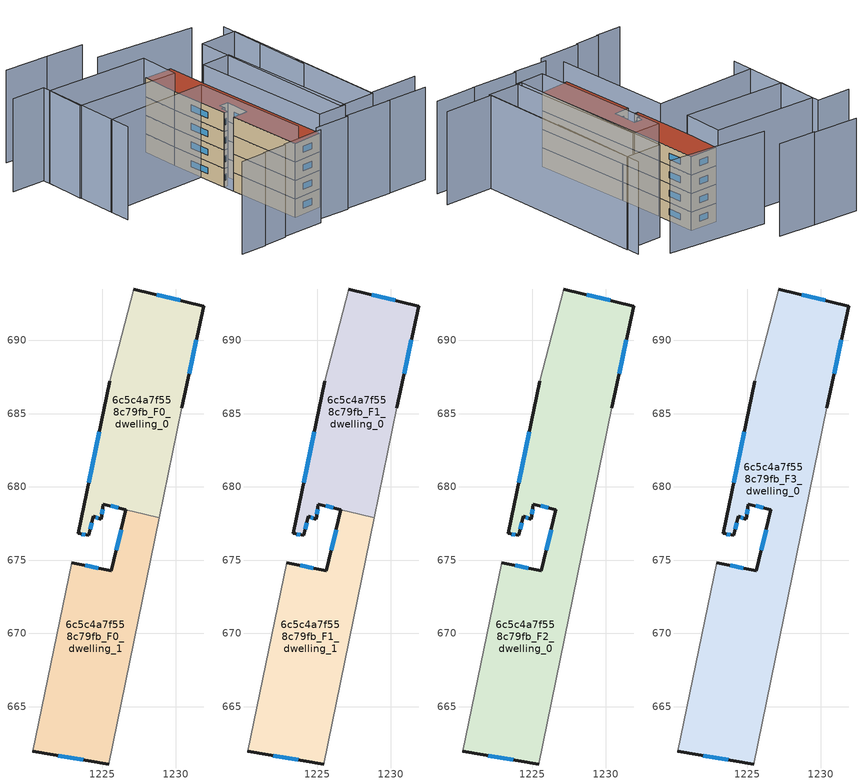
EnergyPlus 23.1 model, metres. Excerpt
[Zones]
6c5c4a7f558c79fb_F0_dwelling_0
 floor ground (EU_floor_Construction): 1231.93,692.33 1230.42,685.41 1228.88,677.91 1225.08,678.82 1224.91,677.78 1224.38,677.99 1224.07,676.69 1223.34,676.83 1225.51,687.21 1227.13,693.5 z0
 wall outside (EU_wall_Construction): 1225.51,687.21 1223.34,676.83 1224.07,676.69 1224.38,677.99 1224.91,677.78 1225.08,678.82 1226.61,678.45 / 1230.42,685.41 1231.93,692.33 1227.13,693.5 z0:3
 wall adiabatic (EU_wall_Construction): 1227.13,693.5 1225.51,687.21 / 1228.88,677.91 1230.42,685.41 z0:3
 wall to 6c5c4a7f558c79fb_F0_dwelling_1 (EU_wall_Construction): 1226.61,678.45 1227.9,678.14 / 1227.91,678.14 1228.88,677.9 z0:3
 window (EU_Window_Construction): 1225.59,678.7 1226.1,678.58 / 1224.97,678.13 1225.02,678.48 / 1224.56,677.92 1224.73,677.85 / 1224.17,677.12 1224.28,677.56 / 1223.59,676.78 1223.83,676.74 / 1224.79,683.75 1224.07,680.29 / 1230.33,692.72 1228.73,693.11 / 1230.92,687.72 1231.42,690.03 z1:2
6c5c4a7f558c79fb_F0_dwelling_1
 floor ground (EU_floor_Construction): 1228.88,677.9 1225.45,661.09 1220.25,661.95 1222.93,674.81 1225.61,674.28 1226.61,678.45 1227.91,678.14 z0
 wall outside (EU_wall_Construction): 1220.25,661.95 1225.45,661.09 / 1226.61,678.45 1225.61,674.28 1222.93,674.81 z0:3
 wall adiabatic (EU_wall_Construction): 1225.45,661.09 1228.88,677.9 / 1222.93,674.81 1220.25,661.95 z0:3
 window (EU_Window_Construction): 1221.98,661.67 1223.71,661.38 / 1224.72,674.46 1223.82,674.64 / 1226.28,677.06 1225.95,675.67 z1:2
6c5c4a7f558c79fb_F1_dwelling_0
 floor to 6c5c4a7f558c79fb_F0_dwelling_0 (EU_floor_Construction): 1231.93,692.33 1230.42,685.41 1228.88,677.9 1227.9,678.14 1225.08,678.82 1224.91,677.78 1224.38,677.99 1224.07,676.69 1223.34,676.83 1225.51,687.21 1227.13,693.5 z3
 wall outside (EU_wall_Construction): 1225.51,687.21 1223.34,676.83 1224.07,676.69 1224.38,677.99 1224.91,677.78 1225.08,678.82 1226.61,678.45 / 1230.42,685.41 1231.93,692.33 1227.13,693.5 z3:6
 wall adiabatic (EU_wall_Construction): 1227.13,693.5 1225.51,687.21 / 1228.88,677.91 1230.42,685.41 z3:6
 wall to 6c5c4a7f558c79fb_F1_dwelling_1 (EU_wall_Construction): 1226.61,678.45 1227.9,678.14 / 1227.91,678.14 1228.88,677.9 z3:6
 window (EU_Window_Construction): 1225.59,678.7 1226.1,678.58 / 1224.97,678.13 1225.02,678.48 / 1224.56,677.92 1224.73,677.85 / 1224.17,677.12 1224.28,677.56 / 1223.59,676.78 1223.83,676.74 / 1224.79,683.75 1224.07,680.29 / 1230.33,692.72 1228.73,693.11 / 1230.92,687.72 1231.42,690.03 z4:5
6c5c4a7f558c79fb_F1_dwelling_1
 floor to 6c5c4a7f558c79fb_F0_dwelling_1 (EU_floor_Construction): 1228.88,677.9 1225.45,661.09 1220.25,661.95 1222.93,674.81 1225.61,674.28 1226.61,678.45 1227.91,678.14 z3
 wall outside (EU_wall_Construction): 1220.25,661.95 1225.45,661.09 / 1226.61,678.45 1225.61,674.28 1222.93,674.81 z3:6
 wall adiabatic (EU_wall_Construction): 1225.45,661.09 1228.88,677.9 / 1222.93,674.81 1220.25,661.95 z3:6
 window (EU_Window_Construction): 1221.98,661.67 1223.71,661.38 / 1224.72,674.46 1223.82,674.64 / 1226.28,677.06 1225.95,675.67 z4:5
6c5c4a7f558c79fb_F2_dwelling_0
 floor to 6c5c4a7f558c79fb_F1_dwelling_0 (EU_floor_Construction): 1231.93,692.33 1230.42,685.41 1228.88,677.91 1225.08,678.82 1224.91,677.78 1224.38,677.99 1224.07,676.69 1223.34,676.83 1225.51,687.21 1227.13,693.5 z6
 floor to 6c5c4a7f558c79fb_F1_dwelling_1 (EU_floor_Construction): 1228.88,677.9 1225.45,661.09 1220.25,661.95 1222.93,674.81 1225.61,674.28 1226.61,678.45 1227.91,678.14 z6
 wall outside (EU_wall_Construction): 1225.51,687.21 1223.34,676.83 1224.07,676.69 1224.38,677.99 1224.91,677.78 1225.08,678.82 1226.61,678.45 1225.61,674.28 1222.93,674.81 / 1230.42,685.41 1231.93,692.33 1227.13,693.5 / 1220.25,661.95 1225.45,661.09 z6:9
 wall adiabatic (EU_wall_Construction): 1227.13,693.5 1225.51,687.21 / 1225.45,661.09 1230.42,685.41 / 1222.93,674.81 1220.25,661.95 z6:9
 window (EU_Window_Construction): 1225.59,678.7 1226.1,678.58 / 1224.97,678.13 1225.02,678.48 / 1224.56,677.92 1224.73,677.85 / 1224.17,677.12 1224.28,677.56 / 1223.59,676.78 1223.83,676.74 / 1224.79,683.75 1224.07,680.29 / 1230.33,692.72 1228.73,693.11 / 1230.92,687.72 1231.42,690.03 / 1221.98,661.67 1223.71,661.38 / 1224.72,674.46 1223.82,674.64 / 1226.28,677.06 1225.95,675.67 z7:8
6c5c4a7f558c79fb_F3_dwelling_0
 floor to 6c5c4a7f558c79fb_F2_dwelling_0 (EU_floor_Construction): 1231.93,692.33 1230.42,685.41 1225.45,661.09 1220.25,661.95 1222.93,674.81 1225.61,674.28 1226.61,678.45 1225.08,678.82 1224.91,677.78 1224.38,677.99 1224.07,676.69 1223.34,676.83 1225.51,687.21 1227.13,693.5 z9
 wall outside (EU_wall_Construction): 1225.51,687.21 1223.34,676.83 1224.07,676.69 1224.38,677.99 1224.91,677.78 1225.08,678.82 1226.61,678.45 1225.61,674.28 1222.93,674.81 / 1230.42,685.41 1231.93,692.33 1227.13,693.5 / 1220.25,661.95 1225.45,661.09 z9:12
 wall adiabatic (EU_wall_Construction): 1227.13,693.5 1225.51,687.21 / 1225.45,661.09 1230.42,685.41 / 1222.93,674.81 1220.25,661.95 z9:12
 window (EU_Window_Construction): 1225.59,678.7 1226.1,678.58 / 1224.97,678.13 1225.02,678.48 / 1224.56,677.92 1224.73,677.85 / 1224.17,677.12 1224.28,677.56 / 1223.59,676.78 1223.83,676.74 / 1224.79,683.75 1224.07,680.29 / 1230.33,692.72 1228.73,693.11 / 1230.92,687.72 1231.42,690.03 / 1221.98,661.67 1223.71,661.38 / 1224.72,674.46 1223.82,674.64 / 1226.28,677.06 1225.95,675.67 z10:11
 roof outside (EU_roof_Construction): 1225.45,661.09 1230.42,685.41 1231.93,692.33 1227.13,693.5 1225.51,687.21 1223.34,676.83 1224.07,676.69 1224.38,677.99 1224.91,677.78 1225.08,678.82 1226.61,678.45 1225.61,674.28 1222.93,674.81 1220.25,661.95 z12
shading: 1204.93,660.86 1209.52,659.87 / 1221.22,658.85 1227.23,657.35 / 1213.68,659.39 1220.96,657.81 / 1227.29,657.59 1235.5,655.49 / 1235.15,655.63 1242.36,653.92 / 1209.41,660.05 1213.63,659.13 / 1206.39,685.36 1224.34,681.62 / 1224.34,681.62 1220.11,661.27 / 1244.66,657.37 1236.12,659.33 / 1236.12,659.33 1239.77,675.2 / 1239.16,673.44 1241.43,682.86 / 1241.45,682.85 1243.41,690.76 / 1240.45,694.44 1223.8,699.77 / 1226.19,704.21 1219.77,706.04 / 1204.3,701.48 1210.15,700.04 / 1210.15,700.04 1205.68,681.88 / 1219.84,706.14 1212.27,708.3 / 1225.45,661.09 1230.42,685.41 / 1230.42,685.41 1235.46,684.38 / 1235.46,684.38 1230.49,660.06 / 1230.49,660.06 1225.45,661.09 / 1242.88,688.43 1236.12,658.97 / 1236.12,658.97 1229.79,660.42 / 1229.79,660.42 1236.55,689.88 / 1236.55,689.88 1242.88,688.43 / 1225.51,687.21 1207.97,691.96 / 1207.97,691.96 1209.81,698.79 / 1209.81,698.79 1227.36,694.04 / 1227.36,694.04 1225.51,687.21 z0:15
[Building]
EU S2 Campaign: North Axis=0; Terrain=City; Solar Distribution=FullExterior
[Site:Location]
Bologna: Latitude=44.5; Longitude=11.25; Time Zone=1; Elevation=37
[SizingPeriod:WeatherFileDays]
AnnualSizingPeriod: Begin Month=1; Begin Day of Month=1; End Month=12; End Day of Month=31; Day of Week for Start Day=Monday; Use Weather File Daylight Saving Period=No; Use Weather File Rain and Snow Indicators=No
[MATERIAL]
EU_InternalMass_Material: Roughness=MediumRough; Thickness=0.1; Conductivity=1; Density=1800; Specific Heat=900; Thermal Absorptance=0.9; Solar Absorptance=0.7; Visible Absorptance=0.7
[MATERIAL:NOMASS] Roughness=MediumRough; Thermal Absorptance=0.9; Solar Absorptance=0.7; Visible Absorptance=0.7
Name | Thermal Resistance
EU_wall_NoMass | 0.937881
EU_roof_NoMass | 0.548572
EU_floor_NoMass | 0.71348
[WINDOWMATERIAL:SIMPLEGLAZINGSYSTEM]
EU_Window_SimpleGlazing: UFactor=4.25633; Solar Heat Gain Coefficient=0.85; Visible Transmittance=0.85
[CONSTRUCTION]
EU_wall_Construction: EU_wall_NoMass
EU_roof_Construction: EU_roof_NoMass
EU_floor_Construction: EU_floor_NoMass
EU_Window_Construction: EU_Window_SimpleGlazing
EU_InternalMass_Construction: EU_InternalMass_Material
[ZONE] Type=1; Multiplier=1; Ceiling Height=autocalculate; Floor Area=autocalculate; Part of Total Floor Area=Yes
Name | Volume
6c5c4a7f558c79fb_F0_dwelling_0 | 233.947
6c5c4a7f558c79fb_F1_dwelling_0 | 233.96
6c5c4a7f558c79fb_F2_dwelling_0 | 469.803
6c5c4a7f558c79fb_F3_dwelling_0 | 469.85
6c5c4a7f558c79fb_F0_dwelling_1 | 235.859
6c5c4a7f558c79fb_F1_dwelling_1 | 235.858
[INTERNALMASS] Construction=EU_InternalMass_Construction
Name | Zone or ZoneList | Surface Area
6c5c4a7f558c79fb_F0_dwelling_0_EU_InternalMass | 6c5c4a7f558c79fb_F0_dwelling_0 | 77.991
6c5c4a7f558c79fb_F0_dwelling_1_EU_InternalMass | 6c5c4a7f558c79fb_F0_dwelling_1 | 78.6234
6c5c4a7f558c79fb_F1_dwelling_0_EU_InternalMass | 6c5c4a7f558c79fb_F1_dwelling_0 | 77.991
6c5c4a7f558c79fb_F1_dwelling_1_EU_InternalMass | 6c5c4a7f558c79fb_F1_dwelling_1 | 78.6234
6c5c4a7f558c79fb_F2_dwelling_0_EU_InternalMass | 6c5c4a7f558c79fb_F2_dwelling_0 | 156.617
6c5c4a7f558c79fb_F3_dwelling_0_EU_InternalMass | 6c5c4a7f558c79fb_F3_dwelling_0 | 156.617
[OTHEREQUIPMENT] Fuel Type=Electricity; Design Level Calculation Method=Watts/Area; Power per Zone Floor Area=1; Fraction Latent=0; Fraction Radiant=0; Fraction Lost=0; Carbon Dioxide Generation Rate=0; EndUse Subcategory=EU_Step8_InternalGains
Name | Zone or ZoneList or Space or SpaceList | Schedule
EU_Step8_InternalGain_6c5c4a7f558c79fb_F0_dwelling_0_f000 | 6c5c4a7f558c79fb_F0_dwelling_0 | EU_Step8_GainSchedule_6c5c4a7f558c79fb_F0_dwelling_0_f000
EU_Step8_InternalGain_6c5c4a7f558c79fb_F0_dwelling_1_f000 | 6c5c4a7f558c79fb_F0_dwelling_1 | EU_Step8_GainSchedule_6c5c4a7f558c79fb_F0_dwelling_1_f000
EU_Step8_InternalGain_6c5c4a7f558c79fb_F1_dwelling_0_f000 | 6c5c4a7f558c79fb_F1_dwelling_0 | EU_Step8_GainSchedule_6c5c4a7f558c79fb_F1_dwelling_0_f000
EU_Step8_InternalGain_6c5c4a7f558c79fb_F1_dwelling_1_f000 | 6c5c4a7f558c79fb_F1_dwelling_1 | EU_Step8_GainSchedule_6c5c4a7f558c79fb_F1_dwelling_1_f000
EU_Step8_InternalGain_6c5c4a7f558c79fb_F2_dwelling_0_f000 | 6c5c4a7f558c79fb_F2_dwelling_0 | EU_Step8_GainSchedule_6c5c4a7f558c79fb_F2_dwelling_0_f000
EU_Step8_InternalGain_6c5c4a7f558c79fb_F3_dwelling_0_f000 | 6c5c4a7f558c79fb_F3_dwelling_0 | EU_Step8_GainSchedule_6c5c4a7f558c79fb_F3_dwelling_0_f000
[ZONEVENTILATION:DESIGNFLOWRATE] Schedule=EU_AlwaysOn; Design Flow Rate Calculation Method=AirChanges/Hour; Air Changes per Hour=0.687892; Ventilation Type=Natural; Fan Pressure Rise=0; Fan Total Efficiency=1; Constant Term Coefficient=1; Temperature Term Coefficient=0; Velocity Term Coefficient=0; Velocity Squared Term Coefficient=0; Minimum Indoor Temperature=-100; Maximum Indoor Temperature=100; Delta Temperature=-100; Minimum Outdoor Temperature=-100; Maximum Outdoor Temperature=100; Maximum Wind Speed=40
Name | Zone or ZoneList or Space or SpaceList
EU_ConstantAir_6c5c4a7f558c79fb_F0_dwelling_0 | 6c5c4a7f558c79fb_F0_dwelling_0
EU_ConstantAir_6c5c4a7f558c79fb_F0_dwelling_1 | 6c5c4a7f558c79fb_F0_dwelling_1
EU_ConstantAir_6c5c4a7f558c79fb_F1_dwelling_0 | 6c5c4a7f558c79fb_F1_dwelling_0
EU_ConstantAir_6c5c4a7f558c79fb_F1_dwelling_1 | 6c5c4a7f558c79fb_F1_dwelling_1
EU_ConstantAir_6c5c4a7f558c79fb_F2_dwelling_0 | 6c5c4a7f558c79fb_F2_dwelling_0
EU_ConstantAir_6c5c4a7f558c79fb_F3_dwelling_0 | 6c5c4a7f558c79fb_F3_dwelling_0
[HVACTEMPLATE:THERMOSTAT] Constant Heating Setpoint=20; Constant Cooling Setpoint=50
EU_HeatOnly_6c5c4a7f558c79fb_F0_dwelling_0; EU_HeatOnly_6c5c4a7f558c79fb_F0_dwelling_1; EU_HeatOnly_6c5c4a7f558c79fb_F1_dwelling_0; EU_HeatOnly_6c5c4a7f558c79fb_F1_dwelling_1; EU_HeatOnly_6c5c4a7f558c79fb_F2_dwelling_0; EU_HeatOnly_6c5c4a7f558c79fb_F3_dwelling_0
[HVACTEMPLATE:ZONE:IDEALLOADSAIRSYSTEM] System Availability Schedule=EU_AlwaysOn; Maximum Heating Supply Air Temperature=50; Minimum Cooling Supply Air Temperature=13; Maximum Heating Supply Air Humidity Ratio=0.0156; Minimum Cooling Supply Air Humidity Ratio=0.0077; Heating Limit=NoLimit; Cooling Limit=NoLimit; Heating Availability Schedule=EU_AlwaysOn; Cooling Availability Schedule=EU_CoolingOff; Dehumidification Control Type=ConstantSensibleHeatRatio; Cooling Sensible Heat Ratio=0.7; Dehumidification Setpoint=60; Humidification Control Type=None; Humidification Setpoint=30; Outdoor Air Method=None; Outdoor Air Flow Rate per Person=0.00944; Outdoor Air Flow Rate per Zone Floor Area=0; Outdoor Air Flow Rate per Zone=0; Demand Controlled Ventilation Type=None; Outdoor Air Economizer Type=NoEconomizer; Heat Recovery Type=None; Sensible Heat Recovery Effectiveness=0.7; Latent Heat Recovery Effectiveness=0.65
Name | Template Thermostat
6c5c4a7f558c79fb_F0_dwelling_0 | EU_HeatOnly_6c5c4a7f558c79fb_F0_dwelling_0
6c5c4a7f558c79fb_F0_dwelling_1 | EU_HeatOnly_6c5c4a7f558c79fb_F0_dwelling_1
6c5c4a7f558c79fb_F1_dwelling_0 | EU_HeatOnly_6c5c4a7f558c79fb_F1_dwelling_0
6c5c4a7f558c79fb_F1_dwelling_1 | EU_HeatOnly_6c5c4a7f558c79fb_F1_dwelling_1
6c5c4a7f558c79fb_F2_dwelling_0 | EU_HeatOnly_6c5c4a7f558c79fb_F2_dwelling_0
6c5c4a7f558c79fb_F3_dwelling_0 | EU_HeatOnly_6c5c4a7f558c79fb_F3_dwelling_0
[SIZING:ZONE] Zone Cooling Design Supply Air Temperature Input Method=SupplyAirTemperature; Zone Cooling Design Supply Air Temperature=13; Zone Heating Design Supply Air Temperature Input Method=SupplyAirTemperature; Zone Heating Design Supply Air Temperature=50; Zone Cooling Design Supply Air Humidity Ratio=0.008; Zone Heating Design Supply Air Humidity Ratio=0.008; Cooling Design Air Flow Method=DesignDay; Cooling Design Air Flow Rate=0; Cooling Minimum Air Flow per Zone Floor Area=0.000762; Cooling Minimum Air Flow=0; Cooling Minimum Air Flow Fraction=0.2; Heating Design Air Flow Method=DesignDay; Heating Design Air Flow Rate=0; Heating Maximum Air Flow per Zone Floor Area=0.002032; Heating Maximum Air Flow=0.141576; Heating Maximum Air Flow Fraction=0.3; Account for Dedicated Outdoor Air System=No; Dedicated Outdoor Air System Control Strategy=NeutralSupplyAir; Dedicated Outdoor Air Low Setpoint Temperature for Design=autosize; Dedicated Outdoor Air High Setpoint Temperature for Design=autosize; Zone Load Sizing Method=Sensible Load Only No Latent Load; Zone Latent Cooling Design Supply Air Humidity Ratio Input Method=HumidityRatioDifference; Zone Cooling Design Supply Air Humidity Ratio Difference=0.005; Zone Latent Heating Design Supply Air Humidity Ratio Input Method=HumidityRatioDifference; Zone Humidification Design Supply Air Humidity Ratio Difference=0.005
6c5c4a7f558c79fb_F0_dwelling_0; 6c5c4a7f558c79fb_F0_dwelling_1; 6c5c4a7f558c79fb_F1_dwelling_0; 6c5c4a7f558c79fb_F1_dwelling_1; 6c5c4a7f558c79fb_F2_dwelling_0; 6c5c4a7f558c79fb_F3_dwelling_0
[SCHEDULE:CONSTANT]
Name | Hourly Value
EU_AlwaysOn | 1
EU_CoolingOff | 0
[SCHEDULE:FILE] Column Number=1; Rows to Skip at Top=0; Number of Hours of Data=8760; Column Separator=Comma; Interpolate to Timestep=No; Minutes per Item=60; Adjust Schedule for Daylight Savings=Yes
Name | File
EU_Step8_GainSchedule_6c5c4a7f558c79fb_F0_dwelling_0_f000 | ../../schedules/6c5c4a7f558c79fb/6c5c4a7f558c79fb_F0_dwelling_0_f000_gain.csv
EU_Step8_GainSchedule_6c5c4a7f558c79fb_F0_dwelling_1_f000 | ../../schedules/6c5c4a7f558c79fb/6c5c4a7f558c79fb_F0_dwelling_1_f000_gain.csv
EU_Step8_GainSchedule_6c5c4a7f558c79fb_F1_dwelling_0_f000 | ../../schedules/6c5c4a7f558c79fb/6c5c4a7f558c79fb_F1_dwelling_0_f000_gain.csv
EU_Step8_GainSchedule_6c5c4a7f558c79fb_F1_dwelling_1_f000 | ../../schedules/6c5c4a7f558c79fb/6c5c4a7f558c79fb_F1_dwelling_1_f000_gain.csv
EU_Step8_GainSchedule_6c5c4a7f558c79fb_F2_dwelling_0_f000 | ../../schedules/6c5c4a7f558c79fb/6c5c4a7f558c79fb_F2_dwelling_0_f000_gain.csv
EU_Step8_GainSchedule_6c5c4a7f558c79fb_F3_dwelling_0_f000 | ../../schedules/6c5c4a7f558c79fb/6c5c4a7f558c79fb_F3_dwelling_0_f000_gain.csv
